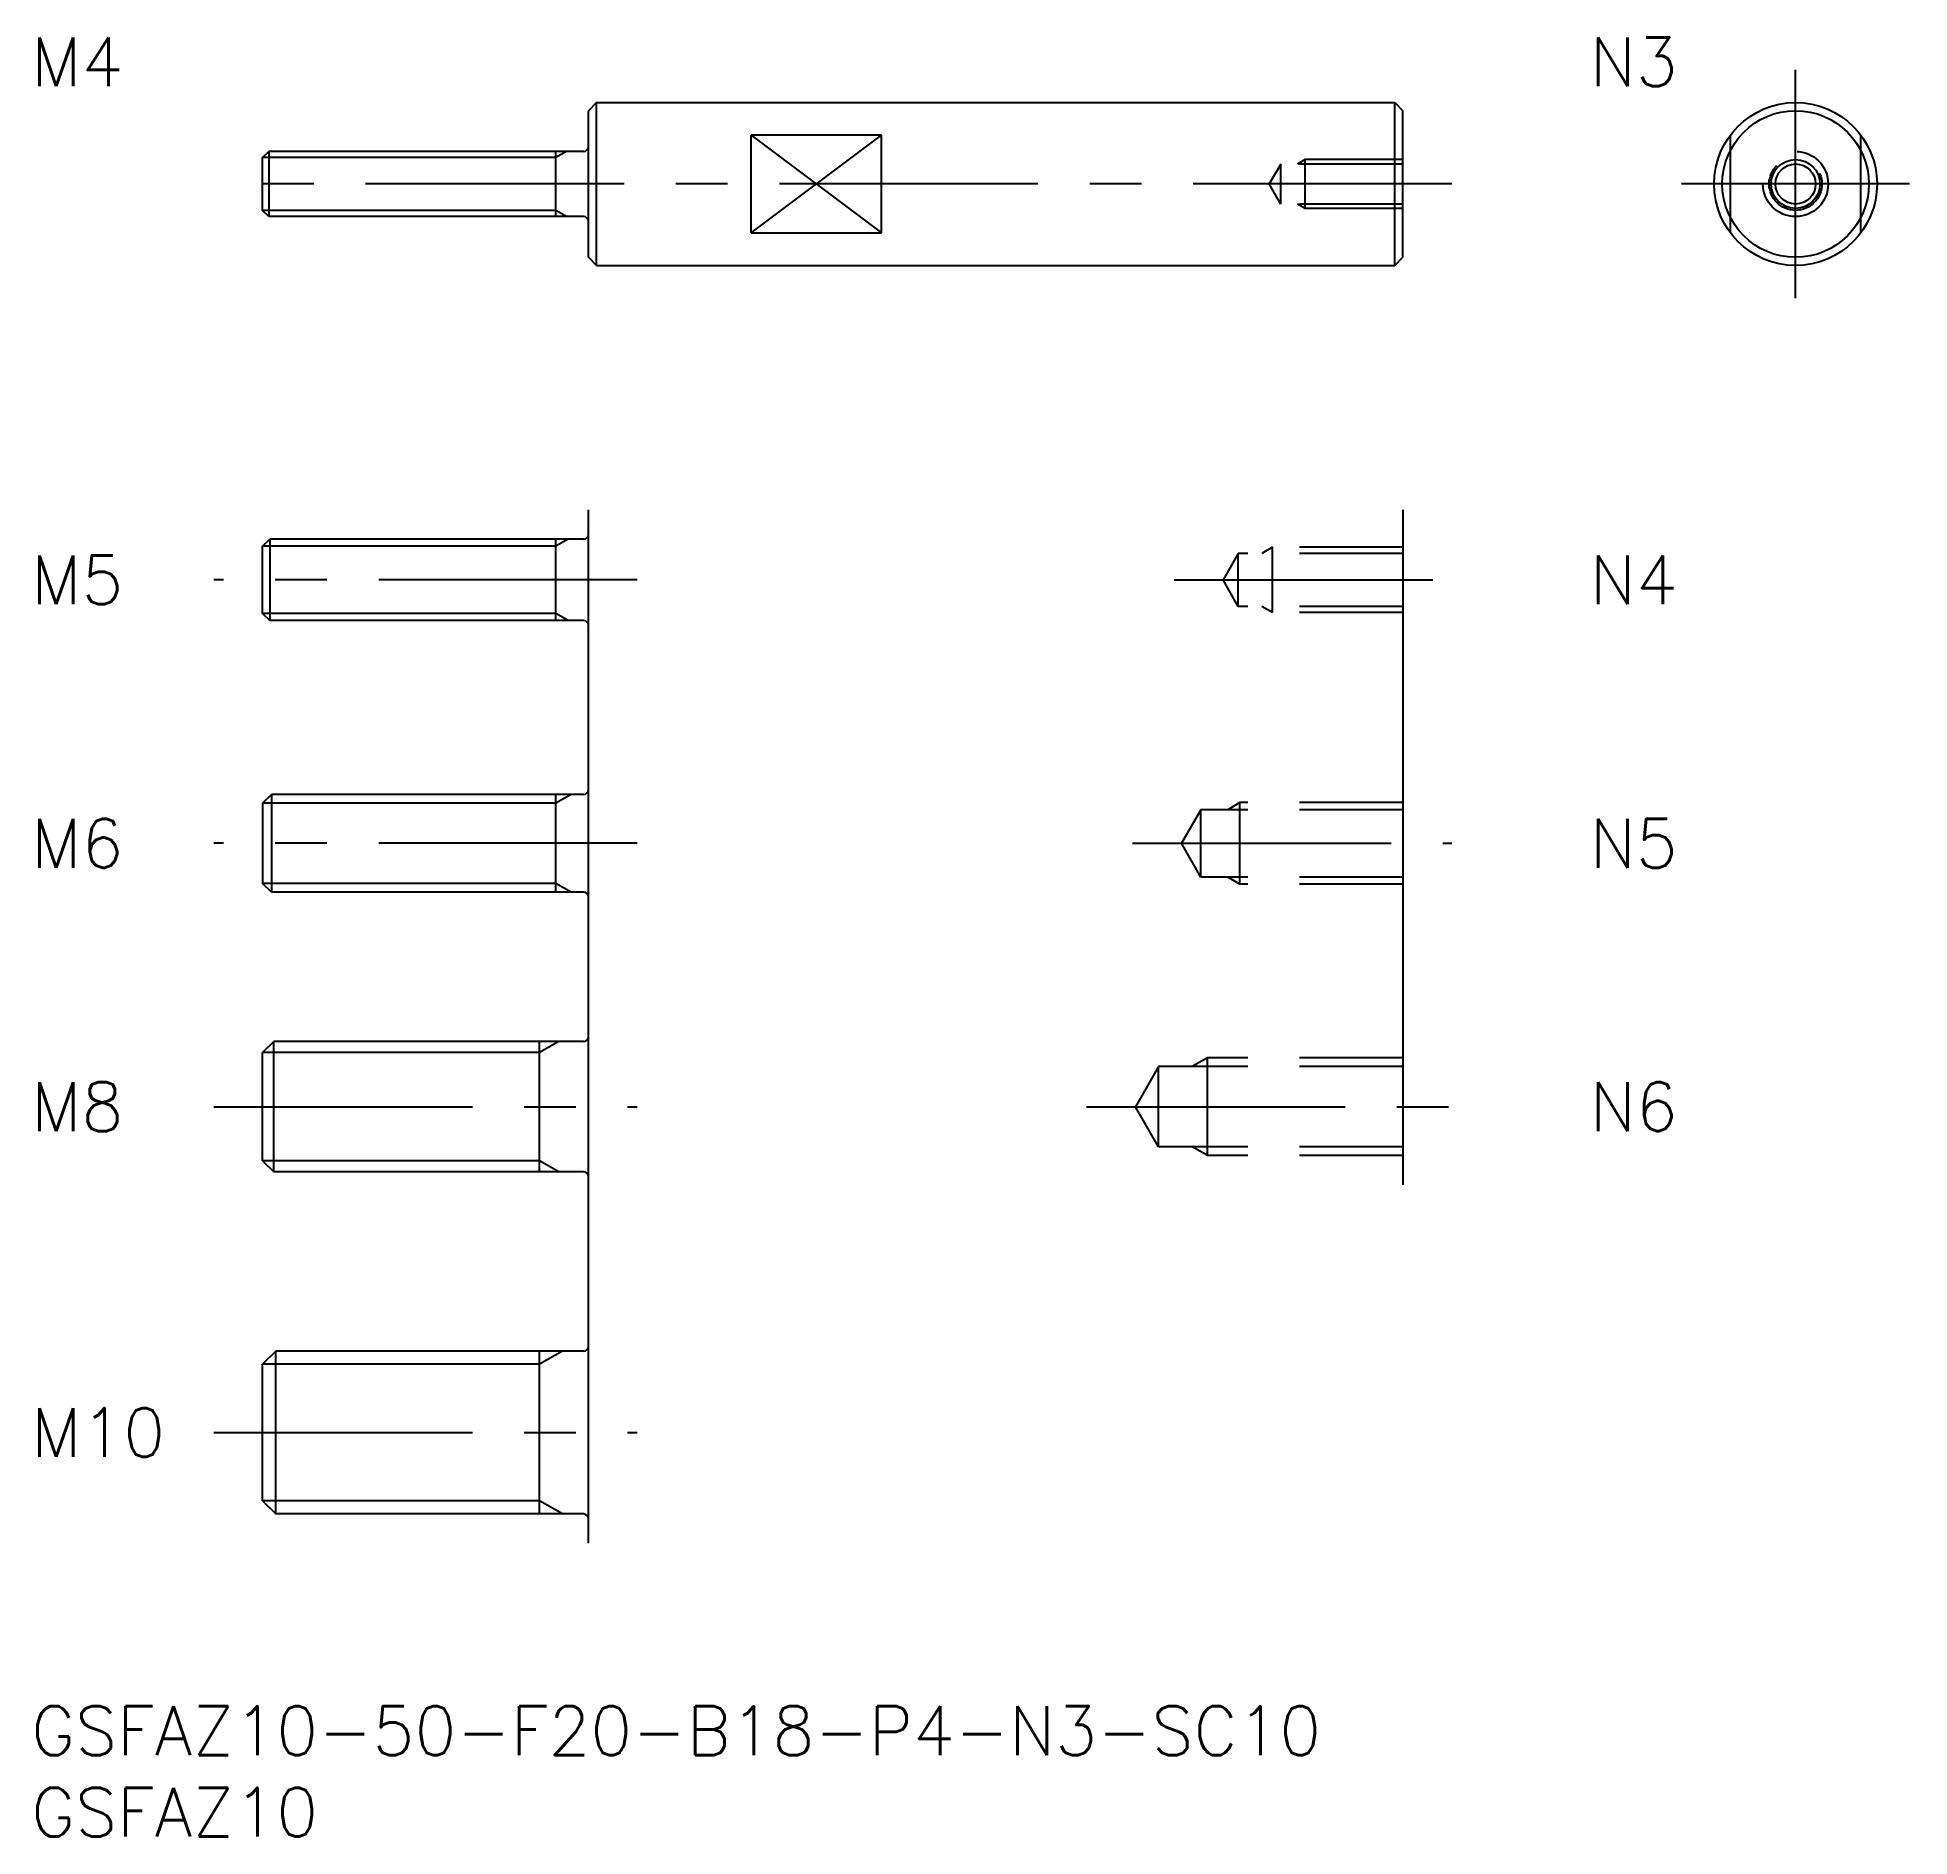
# Model space of a CAD drawing. Extents: x 0 to 115, y -8 to 102.
import ezdxf

# ---------------------------------------------------------------- set-up
doc = ezdxf.new("R2010")
doc.units = 0
doc.header["$LTSCALE"] = 0.5
doc.linetypes.add('CENTER', pattern=[50.8, 31.75, -6.35, 6.35, -6.35])
doc.linetypes.add('DASHED', pattern=[19.05, 12.7, -6.35])
for name, color, linetype in [('MSM_CENTER', 1, 'CENTER'), ('MSM_CONTINUOUS', 7, 'CONTINUOUS'), ('MSM_DASHED', 4, 'DASHED'), ('MSM_NARROW', 5, 'CONTINUOUS'), ('MSM_PART_NUMBER', 7, 'CONTINUOUS')]:
    doc.layers.add(name, color=color, linetype=linetype)
doc.styles.get("Standard").update_dxf_attribs({"font": 'txt.shx', "height": 1.5, "bigfont": 'bigfont.shx'})

# ---------------------------------------------------------------- blocks, each defined once
blk = doc.blocks.new('*U37')
at = {"layer": 'MSM_PART_NUMBER'}
blk.add_text('GSFAZ10-50-F20-B18-P4-N3-SC10', height=3, dxfattribs=at).set_placement((0, -3))
blk = doc.blocks.new('*U38')
at = {"layer": 'MSM_PART_NUMBER'}
blk.add_text('GSFAZ10', height=3, dxfattribs=at).set_placement((0, -8))

msp = doc.modelspace()

# ---------------------------------------------------------------- linework, layer by layer
at = {"layer": 'MSM_CENTER'}
for p, q in [((108.32, 86.44), (108.32, 100.44)), ((87.21, 93.44), (11.21, 93.44)), ((115.32, 93.44), (101.32, 93.44)), ((37.21, 69.14), (11.21, 69.14)), ((37.21, 69.14), (11.21, 69.14)), ((70.18, 69.14), (87.21, 69.14)), ((37.21, 52.97), (11.21, 52.97)), ((67.62, 52.97), (87.21, 52.97)), ((11.21, 36.8), (37.21, 36.8)), ((64.79, 36.8), (87.21, 36.8)), ((11.21, 16.8), (37.21, 16.8))]:
    msp.add_line(p, q, dxfattribs=at)
at = {"layer": 'MSM_CONTINUOUS'}
for p, q in [((34.71, 98.44), (34.21, 97.94)), ((34.21, 88.94), (34.21, 97.94)), ((34.71, 88.44), (34.71, 98.44)), ((34.71, 98.44), (83.71, 98.44)), ((83.71, 88.44), (83.71, 98.44)), ((83.71, 98.44), (84.21, 97.94)), ((84.21, 88.94), (84.21, 97.94)), ((14.21, 95.06), (14.59, 95.44)), ((33.91, 95.44), (14.59, 95.44)), ((14.59, 95.44), (14.59, 91.44)), ((32.21, 91.44), (32.21, 95.44)), ((44.21, 90.44), (44.21, 96.44)), ((52.21, 96.44), (44.21, 96.44)), ((52.21, 90.44), (52.21, 96.44)), ((14.21, 91.81), (14.21, 95.06)), ((14.59, 91.44), (14.21, 91.81)), ((33.91, 91.44), (14.59, 91.44)), ((44.21, 90.44), (52.21, 90.44)), ((34.71, 88.44), (34.21, 88.94)), ((83.71, 88.44), (84.21, 88.94)), ((34.71, 88.44), (83.71, 88.44)), ((34.21, 10), (34.21, 73.44)), ((84.21, 73.44), (84.21, 32)), ((14.21, 71.2), (14.65, 71.64)), ((33.91, 71.64), (14.65, 71.64)), ((14.65, 71.64), (14.65, 66.64)), ((32.21, 66.64), (32.21, 71.64)), ((14.21, 67.07), (14.21, 71.2)), ((14.65, 66.64), (14.21, 67.07)), ((33.91, 66.64), (14.65, 66.64)), ((14.21, 55.43), (14.76, 55.97)), ((14.21, 55.43), (14.21, 50.51)), ((33.91, 55.97), (14.76, 55.97)), ((14.76, 55.97), (14.76, 49.97)), ((32.21, 49.97), (32.21, 55.97)), ((14.76, 49.97), (14.21, 50.51)), ((33.91, 49.97), (14.76, 49.97)), ((14.89, 40.8), (14.21, 40.12)), ((33.91, 40.8), (14.89, 40.8)), ((14.89, 32.8), (14.89, 40.8)), ((31.21, 32.8), (31.21, 40.8)), ((14.21, 33.48), (14.21, 40.12)), ((14.21, 33.48), (14.89, 32.8)), ((33.91, 32.8), (14.89, 32.8)), ((15.03, 21.8), (14.21, 20.99)), ((14.21, 12.61), (14.21, 20.99)), ((15.03, 11.8), (15.03, 21.8)), ((33.91, 21.8), (15.03, 21.8)), ((31.21, 11.8), (31.21, 21.8)), ((14.21, 12.61), (15.03, 11.8)), ((33.91, 11.8), (15.03, 11.8))]:
    msp.add_line(p, q, dxfattribs=at)
for radius in [5, 4.5, 1.23]:
    msp.add_circle((108.32, 93.44), radius, dxfattribs=at)
for centre, start, end in [((33.91, 95.74), 270, 0), ((33.91, 91.14), 0, 90), ((33.91, 71.94), 270, 0), ((33.91, 66.34), 0, 90), ((33.91, 56.27), 270, 0), ((33.91, 49.67), 0, 90), ((33.91, 41.1), 270, 0), ((33.91, 32.5), 0, 90), ((33.91, 22.1), 270, 0), ((33.91, 11.5), 0, 90)]:
    msp.add_arc(centre, 0.3, start, end, dxfattribs=at)
at = {"layer": 'MSM_DASHED'}
for p, q in [((104.32, 90.44), (104.32, 96.44)), ((112.32, 90.44), (112.32, 96.44)), ((76.71, 94.66), (76, 93.44)), ((76.71, 92.21), (76.71, 94.66)), ((84.21, 94.66), (76.71, 94.66)), ((78.21, 94.94), (77.75, 94.66)), ((78.21, 91.94), (78.21, 94.94)), ((84.21, 94.94), (78.21, 94.94)), ((76.71, 92.21), (76, 93.44)), ((84.21, 92.21), (76.71, 92.21)), ((78.21, 91.94), (77.75, 92.21)), ((84.21, 91.94), (78.21, 91.94)), ((74.11, 70.76), (73.18, 69.14)), ((74.11, 67.51), (74.11, 70.76)), ((84.21, 70.76), (74.11, 70.76)), ((76.21, 71.14), (75.56, 70.76)), ((76.21, 67.14), (76.21, 71.14)), ((84.21, 71.14), (76.21, 71.14)), ((74.11, 67.51), (73.18, 69.14)), ((84.21, 67.51), (74.11, 67.51)), ((76.21, 67.14), (75.56, 67.51)), ((84.21, 67.14), (76.21, 67.14)), ((74.21, 55.47), (73.46, 55.03)), ((84.21, 55.47), (74.21, 55.47)), ((74.21, 50.47), (74.21, 55.47)), ((71.81, 55.03), (70.62, 52.97)), ((71.81, 50.9), (71.81, 55.03)), ((84.21, 55.03), (71.81, 55.03)), ((71.81, 50.9), (70.62, 52.97)), ((84.21, 50.9), (71.81, 50.9)), ((74.21, 50.47), (73.46, 50.9)), ((84.21, 50.47), (74.21, 50.47)), ((69.21, 39.26), (67.79, 36.8)), ((69.21, 34.34), (69.21, 39.26)), ((84.21, 39.26), (69.21, 39.26)), ((72.21, 39.8), (71.28, 39.26)), ((72.21, 33.8), (72.21, 39.8)), ((84.21, 39.8), (72.21, 39.8)), ((69.21, 34.34), (67.79, 36.8)), ((84.21, 34.34), (69.21, 34.34)), ((72.21, 33.8), (71.28, 34.34)), ((84.21, 33.8), (72.21, 33.8))]:
    msp.add_line(p, q, dxfattribs=at)
for radius in [2, 1.62]:
    msp.add_circle((108.32, 93.44), radius, dxfattribs=at)
at = {"layer": 'MSM_NARROW'}
for p, q in [((32.87, 95.44), (32.21, 95.06)), ((44.21, 96.44), (52.21, 90.44)), ((44.21, 90.44), (52.21, 96.44)), ((32.21, 95.06), (14.21, 95.06)), ((32.21, 91.81), (14.21, 91.81)), ((32.87, 91.44), (32.21, 91.81)), ((32.96, 71.64), (32.21, 71.2)), ((32.21, 71.2), (14.21, 71.2)), ((32.21, 67.07), (14.21, 67.07)), ((32.96, 66.64), (32.21, 67.07)), ((32.21, 55.43), (14.21, 55.43)), ((33.15, 55.97), (32.21, 55.43)), ((32.21, 50.51), (14.21, 50.51)), ((33.15, 49.97), (32.21, 50.51)), ((32.39, 40.8), (31.21, 40.12)), ((31.21, 40.12), (14.21, 40.12)), ((31.21, 33.48), (14.21, 33.48)), ((32.39, 32.8), (31.21, 33.48)), ((31.21, 20.99), (14.21, 20.99)), ((32.62, 21.8), (31.21, 20.99)), ((31.21, 12.61), (14.21, 12.61)), ((32.62, 11.8), (31.21, 12.61))]:
    msp.add_line(p, q, dxfattribs=at)
msp.add_circle((108.32, 93.44), 1.5, dxfattribs=at)

# ---------------------------------------------------------------- block references
at = {"layer": 'MSM_CONTINUOUS'}
for name in ['*U37', '*U38']:
    msp.add_blockref(name, (0, 0), dxfattribs=at)

# ---------------------------------------------------------------- texts
at = {"layer": 'MSM_PART_NUMBER'}
for s, p in [('M4', (0, 99.44)), ('N3', (95.68, 99.44)), ('M5', (0, 67.64)), ('N4', (95.68, 67.64)), ('M6', (0, 51.47)), ('N5', (95.68, 51.47)), ('M8', (0, 35.3)), ('N6', (95.68, 35.3)), ('M10', (0, 15.3))]:
    msp.add_text(s, height=3, dxfattribs=at).set_placement(p)

doc.saveas('drawing.dxf')
